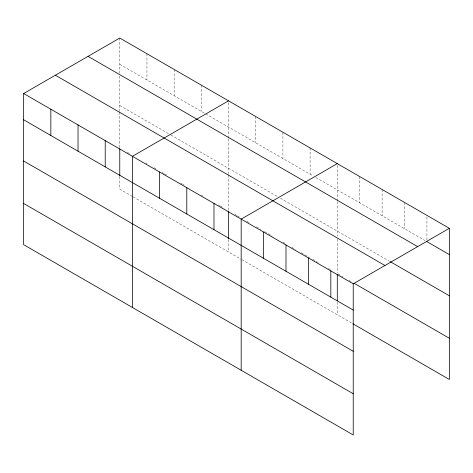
<?xml version="1.0" encoding="UTF-8"?>
<svg xmlns="http://www.w3.org/2000/svg" width="473" height="473" viewBox="0 0 473 473"><rect width="100%" height="100%" fill="white"/><g stroke="black" fill="none" stroke-linecap="round" stroke-linejoin="round"><path stroke-width="0.35" stroke-dasharray="2.37 1.77" d="M228.53 138.873L228.53 174.165M228.53 138.134L228.53 100.832M337.29 201.664L337.29 236.228M337.29 200.93L337.29 163.623M119.77 64.304L205.134 113.591M205.767 113.952L313.262 176.015M315.793 177.476L425.073 240.568M119.77 105.514L170.357 134.722M170.984 135.083L277.852 196.786M280.383 198.246L389.586 261.291M127.355 152.353L129.886 153.814M145.696 162.943L146.955 163.67M153.914 167.69L156.445 169.151M162.133 172.432L164.03 173.532M164.663 173.893L166.561 174.992M180.473 183.021L182.371 184.115M183.004 184.482L184.263 185.215M201.338 195.071L202.604 195.798M218.414 204.927L219.679 205.654M220.312 206.021L224.101 208.215M234.85 214.417L236.748 215.517M237.381 215.877L239.279 216.977M246.865 221.352L248.763 222.452M256.354 226.833L260.777 229.387M264.573 231.575L272.158 235.956M282.913 242.164L285.438 243.625M291.764 247.278L295.56 249.466M301.248 252.753L309.466 257.495M312.629 259.322L318.323 262.61M328.439 268.451L330.337 269.545M337.917 273.92L342.895 276.794M349.121 280.388L352.858 282.547M132.416 196.49L119.77 189.188L119.77 175.938M133.049 196.851L241.177 259.281M241.809 259.647L352.231 323.396M426.936 216.841L426.936 240.189M404.527 202.444L404.527 228.707M382.113 189.502L382.113 215.771M359.705 176.565L359.705 202.828M337.29 239.155L337.29 272.826M337.29 302.265L337.29 314.776M310.099 147.925L310.099 174.188M282.913 132.227L282.913 158.49M255.722 116.529L255.722 142.793M228.53 174.898L228.53 210.769M228.53 239.468L228.53 251.979M201.338 85.134L201.338 111.397M174.147 69.436L174.147 95.7M146.955 53.739L146.955 80.002M119.77 38.041L119.77 73.132M119.77 76.076L119.77 111.368M119.77 112.101L119.77 147.972"/><path stroke-width="0.71" d="M23.65 93.53L353.23 283.812L353.23 434.959L23.65 244.677L23.65 93.53L119.77 38.041L449.35 228.323L449.35 379.47L352.858 323.757M228.53 100.832L132.41 156.327L132.41 307.474M337.29 163.623L241.177 219.117L241.177 370.264M353.23 283.812L449.35 228.323M426.936 241.644L449.35 254.586M88.049 56.352L417.629 246.634M390.207 261.652L449.35 295.796M55.371 75.219L384.951 265.501M354.1 283.268L449.35 338.26M23.65 119.793L353.23 310.081M23.65 161.009L353.23 351.291M23.65 203.467L353.23 393.749M337.29 274.299L337.29 300.793M330.822 270.875L330.822 297.139M308.408 257.933L308.408 284.202M285.999 244.996L285.999 271.26M263.585 232.06L263.585 258.323M228.53 211.502L228.53 238.735M213.985 203.42L213.985 229.683M186.794 187.722L186.794 213.985M159.602 172.024L159.602 198.288M119.77 148.711L119.77 175.938M105.219 140.629L105.219 166.892M78.033 124.925L78.033 151.194M50.842 109.228L50.842 135.491"/></g></svg>
